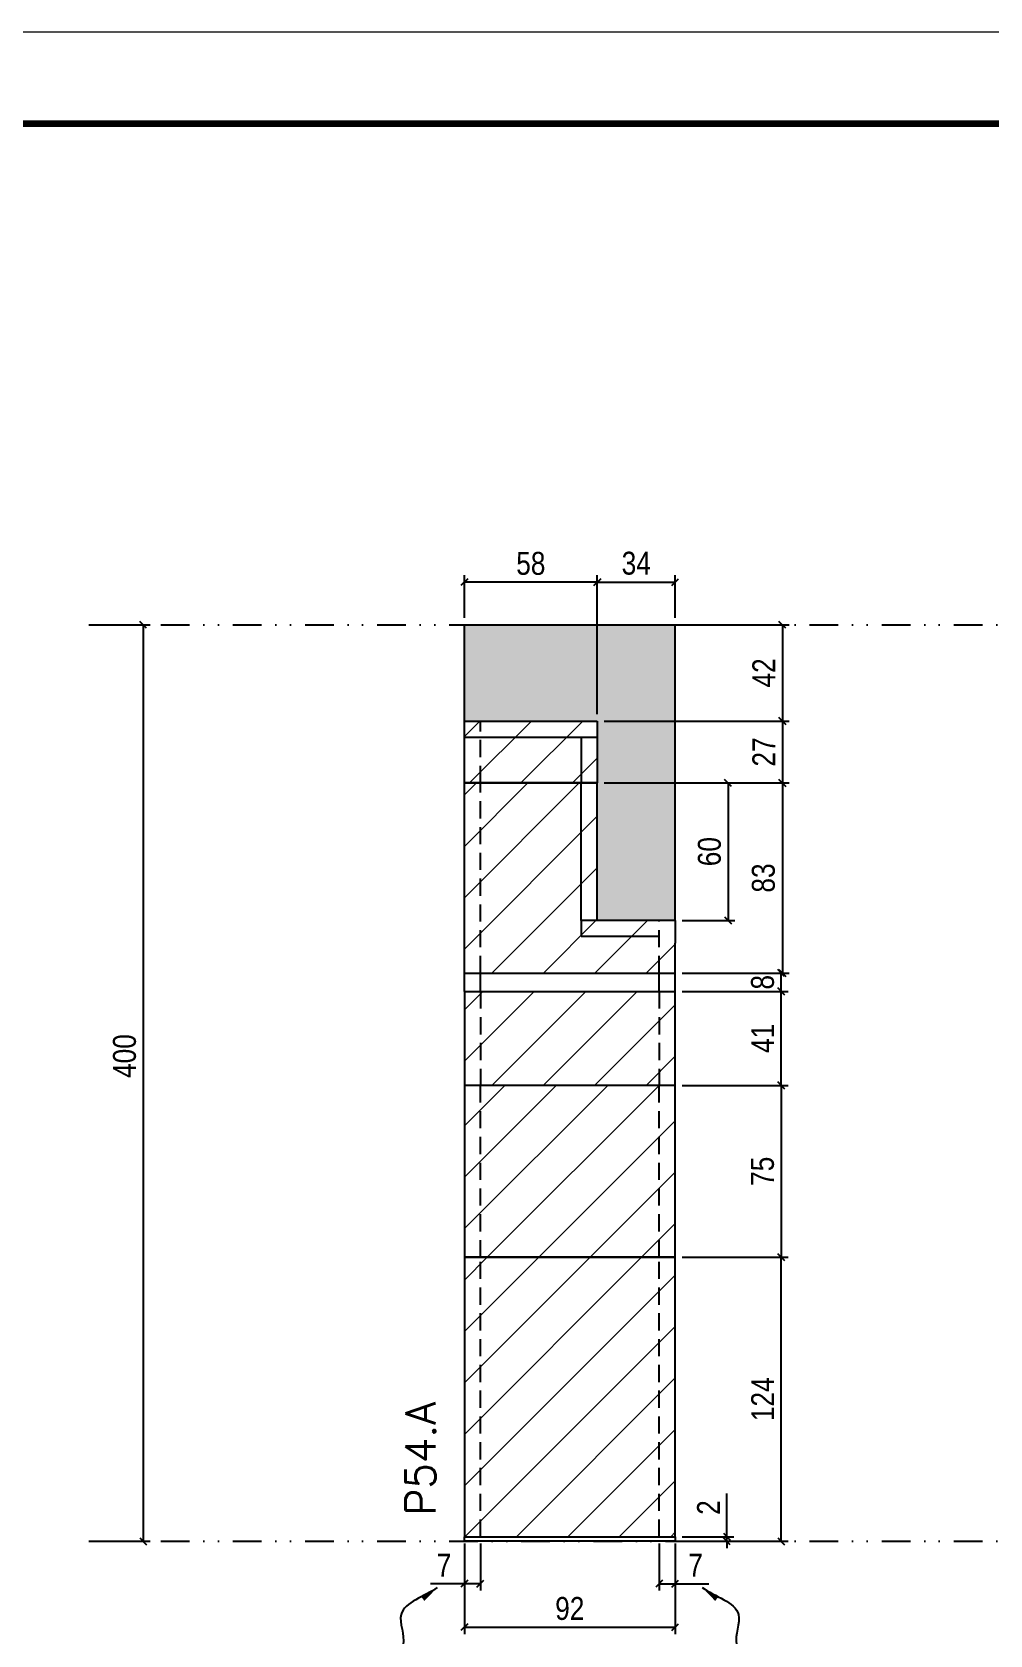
# Model space of a CAD drawing. Extents: x 28748 to 35002, y 14885 to 43501.
# Drawn here: x 33921 to 34339, y 33613 to 34312 of the extents above; entities that cross this region are included whole.
import ezdxf

# ---------------------------------------------------------------- set-up
doc = ezdxf.new("R2010")
doc.units = 0
for name, pattern in [('DASHED', [0.75, 0.5, -0.25]), ('DIVIDE2', [0.625, 0.25, -0.125, 0, -0.125, 0, -0.125]), ('HIDDEN', [0.375, 0.25, -0.125])]:
    doc.linetypes.add(name, pattern=pattern)
for name, color, linetype in [('COTA', 241, 'Continuous'), ('Nível', 160, 'Continuous'), ('Painéis', 200, 'Continuous'), ('SARR_2.2x7', 40, 'Continuous'), ('Sarrafo de Pressão', 42, 'HIDDEN')]:
    doc.layers.add(name, color=color, linetype=linetype)
for name, color, linetype, lineweight in [('Folhas', 255, 'Continuous', 9), ('Hachura', 251, 'Continuous', 9), ('SARRAFO DE PRESSAO', 251, 'DASHED', 9), ('Texto Seção', 7, 'Continuous', 15)]:
    doc.layers.add(name, color=color, linetype=linetype, lineweight=lineweight)
doc.styles.add('COTA TECNICA', font='techl___.ttf', dxfattribs={"height": 10})
doc.styles.add('COTA TECNICA-50', font='techl___.ttf', dxfattribs={"height": 10})
doc.styles.add('REGUA-120', font='ROMANS.shx', dxfattribs={"height": 15})
doc.styles.get("Standard").update_dxf_attribs({"font": 'arial.ttf'})
doc.dimstyles.new('COTA PAINEL-50', dxfattribs={"dimtxt": 10, "dimasz": 3, "dimexe": 3, "dimexo": 3, "dimgap": 3, "dimtad": 1, "dimdec": 1, "dimzin": 12, "dimdsep": 46, "dimtxsty": 'COTA TECNICA-50', "dimblk1": 'OBLIQUE', "dimblk2": 'OBLIQUE', "dimsah": 1, "dimcen": 0.9, "dimclrd": 4, "dimclre": 4, "dimclrt": 240, "dimadec": 1, "dimazin": 3, "dimtfac": 1, "dimtdec": 1, "dimtmove": 0, "dimatfit": 3, "dimfxl": 1, "dimtolj": 1, "dimtzin": 12, "dimarcsym": 0})
doc.dimstyles.new('PAINEL', dxfattribs={"dimtxt": 10, "dimasz": 3, "dimexe": 3, "dimexo": 3, "dimgap": 3, "dimtad": 1, "dimdec": 1, "dimzin": 12, "dimdsep": 46, "dimtxsty": 'COTA TECNICA', "dimblk1": 'OBLIQUE', "dimblk2": 'OBLIQUE', "dimsah": 1, "dimcen": 0.9, "dimclrd": 4, "dimclre": 4, "dimclrt": 240, "dimadec": 1, "dimazin": 3, "dimtfac": 1, "dimtdec": 1, "dimtmove": 0, "dimatfit": 3, "dimfxl": 1, "dimtolj": 1, "dimtzin": 12, "dimarcsym": 0})
doc.dimstyles.get("Standard").update_dxf_attribs({"dimtxt": 0.18, "dimasz": 0.18, "dimexe": 0.18, "dimexo": 0.0625, "dimgap": 0.09, "dimtad": 0, "dimtih": 1, "dimtoh": 1, "dimdec": 4, "dimzin": 0, "dimdsep": 46, "dimtxsty": 'Standard', "dimcen": 0.09, "dimadec": 0, "dimazin": 0, "dimtfac": 1, "dimtdec": 4, "dimtofl": 0, "dimtmove": 0, "dimatfit": 3, "dimfxl": 1, "dimtolj": 1, "dimtzin": 0, "dimarcsym": 0})
pattern_1 = [(45, (-97094.607, 8260.539), (-11.2253202, 11.2253202), [])]

# ---------------------------------------------------------------- blocks, each defined once
blk = doc.blocks.new('9999999999')
at = {"layer": 'Folhas'}
blk.add_lwpolyline([(98138.98, 34190.21), (99623.98, 34190.21), (99623.98, 35240.21), (98138.98, 35240.21)], close=True, dxfattribs=at)
at = {"layer": 'Folhas', "color": 30, "const_width": 3}
blk.add_lwpolyline([(98213.98, 34230.21), (99583.98, 34230.21), (99583.98, 35200.21), (98213.98, 35200.21)], close=True, dxfattribs=at)
blk = doc.blocks.new('_Oblique')
at = {"color": 0, "linetype": 'ByBlock', "lineweight": -2}
blk.add_line((-0.5, -0.5), (0.5, 0.5), dxfattribs=at)
blk = doc.blocks.new('*D1992')
at = {"layer": 'COTA', "color": 4, "linetype": 'ByBlock', "lineweight": -2, "transparency": 16777216}
for p, q in [((33949.05, 34053.43), (33972.77, 34053.43)), ((33969.77, 34053.43), (33969.77, 33653.43)), ((33949.05, 33653.43), (33972.77, 33653.43))]:
    blk.add_line(p, q, dxfattribs=at)
at = {"layer": 'Defpoints', "color": 0, "linetype": 'ByBlock', "transparency": 16777216}
for p in [(33946.05, 34053.43), (33946.05, 33653.43), (33969.77, 33653.43)]:
    blk.add_point(p, dxfattribs=at)
at = {"layer": 'COTA', "color": 4, "linetype": 'ByBlock', "lineweight": -2, "transparency": 16777216, "xscale": 3, "yscale": 3, "zscale": 3}
for p, rotation in [((33969.77, 34053.43), 90), ((33969.77, 33653.43), 270)]:
    blk.add_blockref('_Oblique', p, dxfattribs=dict(at, rotation=rotation))
at = {"layer": 'COTA', "color": 240, "linetype": 'ByBlock', "transparency": 16777216, "insert": (33961.66, 33865.21), "char_height": 10, "attachment_point": 5, "rotation": 90, "style": 'COTA TECNICA'}
blk.add_mtext('\\A1;400', dxfattribs=at)
blk = doc.blocks.new('*D1337')
at = {"layer": 'COTA', "color": 4, "lineweight": -2, "transparency": 16777216}
for p, q in [((34109.9, 33652.43), (34109.9, 33612.97)), ((34201.9, 33652.43), (34201.9, 33612.97)), ((34109.9, 33615.97), (34201.9, 33615.97))]:
    blk.add_line(p, q, dxfattribs=at)
at = {"layer": 'Defpoints', "color": 0, "transparency": 16777216}
for p in [(34109.9, 33655.43), (34201.9, 33655.43), (34201.9, 33615.97)]:
    blk.add_point(p, dxfattribs=at)
at = {"layer": 'COTA', "color": 4, "lineweight": -2, "transparency": 16777216, "xscale": 3, "yscale": 3, "zscale": 3, "rotation": 180}
blk.add_blockref('_Oblique', (34109.9, 33615.97), dxfattribs=at)
at = {"layer": 'COTA', "color": 4, "lineweight": -2, "transparency": 16777216, "xscale": 3, "yscale": 3, "zscale": 3}
blk.add_blockref('_Oblique', (34201.9, 33615.97), dxfattribs=at)
at = {"layer": 'COTA', "color": 240, "transparency": 16777216, "insert": (34155.9, 33624.06), "char_height": 10, "attachment_point": 5, "style": 'COTA TECNICA'}
blk.add_mtext('\\A1;92', dxfattribs=at)
blk = doc.blocks.new('*D1338')
at = {"layer": 'COTA', "color": 4, "lineweight": -2, "transparency": 16777216}
for p, q in [((34109.9, 33650.43), (34109.9, 33631.92)), ((34116.9, 33652.43), (34116.9, 33631.92)), ((34109.9, 33634.92), (34095.17, 33634.92)), ((34116.9, 33634.92), (34109.9, 33634.92))]:
    blk.add_line(p, q, dxfattribs=at)
at = {"layer": 'Defpoints', "color": 0, "transparency": 16777216}
for p in [(34109.9, 33653.43), (34116.9, 33655.43), (34109.9, 33634.92)]:
    blk.add_point(p, dxfattribs=at)
at = {"layer": 'COTA', "color": 4, "lineweight": -2, "transparency": 16777216, "xscale": 3, "yscale": 3, "zscale": 3, "rotation": 180}
blk.add_blockref('_Oblique', (34109.9, 33634.92), dxfattribs=at)
at = {"layer": 'COTA', "color": 4, "lineweight": -2, "transparency": 16777216, "xscale": 3, "yscale": 3, "zscale": 3}
blk.add_blockref('_Oblique', (34116.9, 33634.92), dxfattribs=at)
at = {"layer": 'COTA', "color": 240, "transparency": 16777216, "insert": (34101.04, 33642.99), "char_height": 10, "attachment_point": 5, "style": 'COTA TECNICA-50'}
blk.add_mtext('\\A1;7', dxfattribs=at)
blk = doc.blocks.new('*D1339')
at = {"layer": 'COTA', "color": 4, "lineweight": -2, "transparency": 16777216}
for p, q in [((34194.9, 33652.43), (34194.9, 33631.92)), ((34201.9, 33650.43), (34201.9, 33631.92)), ((34194.9, 33634.92), (34201.9, 33634.92)), ((34201.9, 33634.92), (34216.63, 33634.92))]:
    blk.add_line(p, q, dxfattribs=at)
at = {"layer": 'Defpoints', "color": 0, "transparency": 16777216}
for p in [(34194.9, 33655.43), (34201.9, 33653.43), (34201.9, 33634.92)]:
    blk.add_point(p, dxfattribs=at)
at = {"layer": 'COTA', "color": 4, "lineweight": -2, "transparency": 16777216, "xscale": 3, "yscale": 3, "zscale": 3, "rotation": 180}
blk.add_blockref('_Oblique', (34194.9, 33634.92), dxfattribs=at)
at = {"layer": 'COTA', "color": 4, "lineweight": -2, "transparency": 16777216, "xscale": 3, "yscale": 3, "zscale": 3}
blk.add_blockref('_Oblique', (34201.9, 33634.92), dxfattribs=at)
at = {"layer": 'COTA', "color": 240, "transparency": 16777216, "insert": (34210.77, 33642.99), "char_height": 10, "attachment_point": 5, "style": 'COTA TECNICA-50'}
blk.add_mtext('\\A1;7', dxfattribs=at)
blk = doc.blocks.new('*D1340')
at = {"layer": 'COTA', "color": 4, "lineweight": -2, "transparency": 16777216}
for p, q in [((34204.9, 33777.43), (34251.14, 33777.43)), ((34248.14, 33653.43), (34248.14, 33777.43)), ((34204.9, 33653.43), (34251.14, 33653.43))]:
    blk.add_line(p, q, dxfattribs=at)
at = {"layer": 'Defpoints', "color": 0, "transparency": 16777216}
for p in [(34201.9, 33777.43), (34248.14, 33777.43), (34201.9, 33653.43)]:
    blk.add_point(p, dxfattribs=at)
at = {"layer": 'COTA', "color": 4, "lineweight": -2, "transparency": 16777216, "xscale": 3, "yscale": 3, "zscale": 3}
for p, rotation in [((34248.14, 33777.43), 90), ((34248.14, 33653.43), 270)]:
    blk.add_blockref('_Oblique', p, dxfattribs=dict(at, rotation=rotation))
at = {"layer": 'COTA', "color": 240, "transparency": 16777216, "insert": (34240.07, 33715.43), "char_height": 10, "attachment_point": 5, "rotation": 90, "style": 'COTA TECNICA-50'}
blk.add_mtext('\\A1;124', dxfattribs=at)
blk = doc.blocks.new('*D1341')
at = {"layer": 'COTA', "color": 4, "lineweight": -2, "transparency": 16777216}
for p, q in [((34224.43, 33655.43), (34224.43, 33674.23)), ((34204.9, 33655.43), (34227.43, 33655.43)), ((34204.9, 33653.43), (34227.43, 33653.43)), ((34224.43, 33653.43), (34224.43, 33655.43)), ((34224.43, 33653.43), (34224.43, 33650.43))]:
    blk.add_line(p, q, dxfattribs=at)
at = {"layer": 'Defpoints', "color": 0, "transparency": 16777216}
for p in [(34201.9, 33655.43), (34201.9, 33653.43), (34224.43, 33653.43)]:
    blk.add_point(p, dxfattribs=at)
at = {"layer": 'COTA', "color": 4, "lineweight": -2, "transparency": 16777216, "xscale": 3, "yscale": 3, "zscale": 3}
for p, rotation in [((34224.43, 33655.43), 270), ((34224.43, 33653.43), 90)]:
    blk.add_blockref('_Oblique', p, dxfattribs=dict(at, rotation=rotation))
at = {"layer": 'COTA', "color": 240, "transparency": 16777216, "insert": (34216.43, 33668.17), "char_height": 10, "attachment_point": 5, "rotation": 90, "style": 'COTA TECNICA-50'}
blk.add_mtext('\\A1;2', dxfattribs=at)
blk = doc.blocks.new('*D1342')
at = {"layer": 'COTA', "color": 4, "linetype": 'ByBlock', "lineweight": -2, "transparency": 16777216}
for p, q in [((34204.9, 33852.43), (34251.14, 33852.43)), ((34248.14, 33852.43), (34248.14, 33777.43)), ((34204.9, 33777.43), (34251.14, 33777.43))]:
    blk.add_line(p, q, dxfattribs=at)
at = {"layer": 'Defpoints', "color": 0, "linetype": 'ByBlock', "transparency": 16777216}
for p in [(34201.9, 33852.43), (34201.9, 33777.43), (34248.14, 33777.43)]:
    blk.add_point(p, dxfattribs=at)
at = {"layer": 'COTA', "color": 4, "linetype": 'ByBlock', "lineweight": -2, "transparency": 16777216, "xscale": 3, "yscale": 3, "zscale": 3}
for p, rotation in [((34248.14, 33852.43), 90), ((34248.14, 33777.43), 270)]:
    blk.add_blockref('_Oblique', p, dxfattribs=dict(at, rotation=rotation))
at = {"layer": 'COTA', "color": 240, "linetype": 'ByBlock', "transparency": 16777216, "insert": (34240.03, 33814.93), "char_height": 10, "attachment_point": 5, "rotation": 90, "style": 'COTA TECNICA'}
blk.add_mtext('\\A1;75', dxfattribs=at)
blk = doc.blocks.new('*D1309')
at = {"layer": 'COTA', "color": 4, "lineweight": -2, "transparency": 16777216}
for p, q in [((34170.9, 33984.43), (34251.64, 33984.43)), ((34248.64, 33984.43), (34248.64, 33901.43)), ((34204.9, 33901.43), (34251.64, 33901.43))]:
    blk.add_line(p, q, dxfattribs=at)
at = {"layer": 'Defpoints', "color": 0, "transparency": 16777216}
for p in [(34167.9, 33984.43), (34201.9, 33901.43), (34248.64, 33901.43)]:
    blk.add_point(p, dxfattribs=at)
at = {"layer": 'COTA', "color": 4, "lineweight": -2, "transparency": 16777216, "xscale": 3, "yscale": 3, "zscale": 3}
for p, rotation in [((34248.64, 33984.43), 90), ((34248.64, 33901.43), 270)]:
    blk.add_blockref('_Oblique', p, dxfattribs=dict(at, rotation=rotation))
at = {"layer": 'COTA', "color": 240, "transparency": 16777216, "insert": (34240.4, 33942.93), "char_height": 10, "attachment_point": 5, "rotation": 90, "style": 'COTA TECNICA-50'}
blk.add_mtext('\\A1;83', dxfattribs=at)
blk = doc.blocks.new('*D2026')
at = {"layer": 'COTA', "color": 4, "lineweight": -2, "transparency": 16777216}
for p, q in [((34170.9, 34011.43), (34251.64, 34011.43)), ((34248.64, 34011.43), (34248.64, 33984.43)), ((34170.9, 33984.43), (34251.64, 33984.43))]:
    blk.add_line(p, q, dxfattribs=at)
at = {"layer": 'Defpoints', "color": 0, "transparency": 16777216}
for p in [(34167.9, 34011.43), (34167.9, 33984.43), (34248.64, 33984.43)]:
    blk.add_point(p, dxfattribs=at)
at = {"layer": 'COTA', "color": 4, "lineweight": -2, "transparency": 16777216, "xscale": 3, "yscale": 3, "zscale": 3}
for p, rotation in [((34248.64, 34011.43), 90), ((34248.64, 33984.43), 270)]:
    blk.add_blockref('_Oblique', p, dxfattribs=dict(at, rotation=rotation))
at = {"layer": 'COTA', "color": 240, "transparency": 16777216, "insert": (34240.57, 33997.93), "char_height": 10, "attachment_point": 5, "rotation": 90, "style": 'COTA TECNICA-50'}
blk.add_mtext('\\A1;27', dxfattribs=at)
blk = doc.blocks.new('*D2027')
at = {"layer": 'COTA', "color": 4, "lineweight": -2, "transparency": 16777216}
for p, q in [((34170.9, 33984.43), (34227.97, 33984.43)), ((34224.97, 33984.43), (34224.97, 33924.43)), ((34204.9, 33924.43), (34227.97, 33924.43))]:
    blk.add_line(p, q, dxfattribs=at)
at = {"layer": 'Defpoints', "color": 0, "transparency": 16777216}
for p in [(34167.9, 33984.43), (34201.9, 33924.43), (34224.97, 33924.43)]:
    blk.add_point(p, dxfattribs=at)
at = {"layer": 'COTA', "color": 4, "lineweight": -2, "transparency": 16777216, "xscale": 3, "yscale": 3, "zscale": 3}
for p, rotation in [((34224.97, 33984.43), 90), ((34224.97, 33924.43), 270)]:
    blk.add_blockref('_Oblique', p, dxfattribs=dict(at, rotation=rotation))
at = {"layer": 'COTA', "color": 240, "transparency": 16777216, "insert": (34216.86, 33954.43), "char_height": 10, "attachment_point": 5, "rotation": 90, "style": 'COTA TECNICA-50'}
blk.add_mtext('\\A1;60', dxfattribs=at)
blk = doc.blocks.new('*D1310')
at = {"layer": 'COTA', "color": 4, "lineweight": -2, "transparency": 16777216}
for p, q in [((34167.9, 34014.43), (34167.9, 34075.05)), ((34167.9, 34072.05), (34201.9, 34072.05)), ((34201.9, 34056.43), (34201.9, 34075.05))]:
    blk.add_line(p, q, dxfattribs=at)
at = {"layer": 'Defpoints', "color": 0, "transparency": 16777216}
for p in [(34201.9, 34072.05), (34201.9, 34053.43), (34167.9, 34011.43)]:
    blk.add_point(p, dxfattribs=at)
at = {"layer": 'COTA', "color": 4, "lineweight": -2, "transparency": 16777216, "xscale": 3, "yscale": 3, "zscale": 3, "rotation": 180}
blk.add_blockref('_Oblique', (34167.9, 34072.05), dxfattribs=at)
at = {"layer": 'COTA', "color": 4, "lineweight": -2, "transparency": 16777216, "xscale": 3, "yscale": 3, "zscale": 3}
blk.add_blockref('_Oblique', (34201.9, 34072.05), dxfattribs=at)
at = {"layer": 'COTA', "color": 240, "transparency": 16777216, "insert": (34184.9, 34080.27), "char_height": 10, "attachment_point": 5, "style": 'COTA TECNICA-50'}
blk.add_mtext('\\A1;34', dxfattribs=at)
blk = doc.blocks.new('*D2115')
at = {"layer": 'COTA', "color": 4, "lineweight": -2, "transparency": 16777216}
for p, q in [((34204.9, 34053.43), (34251.64, 34053.43)), ((34248.64, 34053.43), (34248.64, 34011.43)), ((34170.9, 34011.43), (34251.64, 34011.43))]:
    blk.add_line(p, q, dxfattribs=at)
at = {"layer": 'Defpoints', "color": 0, "transparency": 16777216}
for p in [(34201.9, 34053.43), (34167.9, 34011.43), (34248.64, 34011.43)]:
    blk.add_point(p, dxfattribs=at)
at = {"layer": 'COTA', "color": 4, "lineweight": -2, "transparency": 16777216, "xscale": 3, "yscale": 3, "zscale": 3}
for p, rotation in [((34248.64, 34053.43), 90), ((34248.64, 34011.43), 270)]:
    blk.add_blockref('_Oblique', p, dxfattribs=dict(at, rotation=rotation))
at = {"layer": 'COTA', "color": 240, "transparency": 16777216, "insert": (34240.57, 34032.43), "char_height": 10, "attachment_point": 5, "rotation": 90, "style": 'COTA TECNICA'}
blk.add_mtext('\\A1;42', dxfattribs=at)
blk = doc.blocks.new('*D2116')
at = {"layer": 'COTA', "color": 4, "lineweight": -2, "transparency": 16777216}
for p, q in [((34109.9, 34056.43), (34109.9, 34075.05)), ((34167.9, 34072.05), (34109.9, 34072.05)), ((34167.9, 34014.43), (34167.9, 34075.05))]:
    blk.add_line(p, q, dxfattribs=at)
at = {"layer": 'Defpoints', "color": 0, "transparency": 16777216}
for p in [(34109.9, 34072.05), (34109.9, 34053.43), (34167.9, 34011.43)]:
    blk.add_point(p, dxfattribs=at)
at = {"layer": 'COTA', "color": 4, "lineweight": -2, "transparency": 16777216, "xscale": 3, "yscale": 3, "zscale": 3, "rotation": 180}
blk.add_blockref('_Oblique', (34109.9, 34072.05), dxfattribs=at)
at = {"layer": 'COTA', "color": 4, "lineweight": -2, "transparency": 16777216, "xscale": 3, "yscale": 3, "zscale": 3}
blk.add_blockref('_Oblique', (34167.9, 34072.05), dxfattribs=at)
at = {"layer": 'COTA', "color": 240, "transparency": 16777216, "insert": (34138.9, 34080.18), "char_height": 10, "attachment_point": 5, "style": 'COTA TECNICA'}
blk.add_mtext('\\A1;58', dxfattribs=at)
blk = doc.blocks.new('*D2435')
at = {"layer": 'COTA', "color": 4, "lineweight": -2, "transparency": 16777216}
for p, q in [((34204.9, 33893.43), (34251.14, 33893.43)), ((34248.14, 33852.43), (34248.14, 33893.43)), ((34204.9, 33852.43), (34251.14, 33852.43))]:
    blk.add_line(p, q, dxfattribs=at)
at = {"layer": 'Defpoints', "color": 0, "transparency": 16777216}
for p in [(34201.9, 33893.43), (34248.14, 33893.43), (34201.9, 33852.43)]:
    blk.add_point(p, dxfattribs=at)
at = {"layer": 'COTA', "color": 4, "lineweight": -2, "transparency": 16777216, "xscale": 3, "yscale": 3, "zscale": 3}
for p, rotation in [((34248.14, 33893.43), 90), ((34248.14, 33852.43), 270)]:
    blk.add_blockref('_Oblique', p, dxfattribs=dict(at, rotation=rotation))
at = {"layer": 'COTA', "color": 240, "transparency": 16777216, "insert": (34240.07, 33872.93), "char_height": 10, "attachment_point": 5, "rotation": 90, "style": 'COTA TECNICA'}
blk.add_mtext('\\A1;41', dxfattribs=at)
blk = doc.blocks.new('*D2607')
at = {"layer": 'COTA', "color": 4, "lineweight": -2, "transparency": 16777216}
for p, q in [((34204.9, 33901.43), (34251.14, 33901.43)), ((34248.14, 33893.43), (34248.14, 33901.43)), ((34204.9, 33893.43), (34251.14, 33893.43))]:
    blk.add_line(p, q, dxfattribs=at)
at = {"layer": 'Defpoints', "color": 0, "transparency": 16777216}
for p in [(34201.9, 33901.43), (34248.14, 33901.43), (34201.9, 33893.43)]:
    blk.add_point(p, dxfattribs=at)
at = {"layer": 'COTA', "color": 4, "lineweight": -2, "transparency": 16777216, "xscale": 3, "yscale": 3, "zscale": 3}
for p, rotation in [((34248.14, 33901.43), 90), ((34248.14, 33893.43), 270)]:
    blk.add_blockref('_Oblique', p, dxfattribs=dict(at, rotation=rotation))
at = {"layer": 'COTA', "color": 240, "transparency": 16777216, "insert": (34240.04, 33897.43), "char_height": 10, "attachment_point": 5, "rotation": 90, "style": 'COTA TECNICA'}
blk.add_mtext('\\A1;8', dxfattribs=at)

msp = doc.modelspace()

# ---------------------------------------------------------------- hatches: boundary and pattern name
at = {"layer": 'COTA', "linetype": 'ByBlock'}
h = msp.add_hatch(dxfattribs=at)
h.set_pattern_fill('AR-CONC', color=256, scale=0.03)
h.set_pattern_definition([(50, (0, 49), (5.46554007, -0.47817257), [0.5715, -6.2865]), (355, (0, 49), (-1.05730264, 5.73170536), [0.4572, -5.0292175]), (100.451445, (0.4555, 48.96), (4.4082374, 5.25353256), [0.48570026, -5.34270734]), (46.1842, (0, 50.524), (8.1323712, -1.2612698), [0.85725, -9.42975]), (96.635558, (0.678, 50.419), (7.122124, 7.4227837), [0.7285507, -8.0140682]), (351.184151, (0, 50.524), (7.122124, 7.4227837), [0.685799, -7.543792]), (21, (0.762, 50.143), (4.54843174, -3.06795595), [0.5715, -6.2865]), (326, (0.762, 50.143), (1.85406085, 5.525639), [0.4572, -5.0292]), (71.451445, (1.141, 49.8873), (6.4024926, 2.45768307), [0.48570026, -5.3426981]), (37.5, (0, 49), (0.0926581, 2.53665117), [0, -4.96824, 0, -5.1054, 0, -5.04825]), (7.5, (0, 49), (2.00458988, 3.00541724), [0, -2.91084, 0, -4.85394, 0, -1.92405]), (327.5, (-1.6993, 49), (4.067717855, -0.17186232), [0, -1.905, 0, -5.9436, 0, -7.8867]), (317.5, (-2.4613, 49), (4.44387544, 0.76279473), [0, -2.4765, 0, -3.94716, 0, -5.6007])])
h.paths.add_polyline_path([(34109.9, 34053.43), (34109.9, 34011.43), (34167.9, 34011.43), (34167.9, 33984.43), (34167.9, 33924.43), (34201.9, 33924.43), (34201.9, 34053.43)])
at = {"layer": 'Hachura'}
h = msp.add_hatch(dxfattribs=at)
h.set_pattern_fill('ANSI31', color=256, scale=5)
h.set_pattern_definition([(45, (0, 7), (-11.22532, 11.22532), [])])
h.paths.add_polyline_path([(34167.9, 34011.43), (34109.9, 34011.43), (34109.9, 33984.43), (34167.9, 33984.43)], flags=17)
h = msp.add_hatch(dxfattribs=at)
h.set_pattern_fill('ANSI31', color=256, scale=5)
h.set_pattern_definition([(45, (0, 4), (-11.22532, 11.22532), [])])
h.paths.add_polyline_path([(34109.9, 33901.43), (34201.9, 33901.43), (34201.9, 33914.43), (34201.9, 33924.43), (34167.9, 33924.43), (34167.9, 33984.43), (34109.9, 33984.43), (34109.9, 33976.43)])
h = msp.add_hatch(dxfattribs=at)
h.set_pattern_fill('ANSI31', color=256, scale=5)
h.paths.add_polyline_path([(34201.9, 33893.43), (34109.9, 33893.43), (34109.9, 33852.43), (34201.9, 33852.43)])
at = {"layer": 'Hachura', "linetype": 'ByBlock'}
h = msp.add_hatch(dxfattribs=at)
h.set_pattern_fill('ANSI31', color=256, scale=5)
h.set_pattern_definition(pattern_1)
h.paths.add_polyline_path([(34109.9, 33852.43), (34109.9, 33777.43), (34201.9, 33777.43), (34201.9, 33852.43)])
h = msp.add_hatch(dxfattribs=at)
h.set_pattern_fill('ANSI31', color=256, scale=5)
h.set_pattern_definition(pattern_1)
h.paths.add_polyline_path([(34201.9, 33777.43), (34109.9, 33777.43), (34109.9, 33655.43), (34201.9, 33655.43)])

# ---------------------------------------------------------------- linework, layer by layer
at = {"layer": 'COTA', "linetype": 'ByBlock'}
for p, q in [((34109.9, 34053.43), (34201.9, 34053.43)), ((34109.9, 34011.43), (34109.9, 34053.43)), ((34201.9, 33924.43), (34201.9, 34053.43))]:
    msp.add_line(p, q, dxfattribs=at)
at = {"layer": 'Nível', "color": 4, "linetype": 'DIVIDE2', "ltscale": 50}
for p, q in [((33946.05, 34053.43), (34956.39, 34053.43)), ((33946.05, 33653.43), (34956.39, 33653.43))]:
    msp.add_line(p, q, dxfattribs=at)
at = {"layer": 'Painéis'}
for p, q in [((34109.9, 33984.43), (34109.9, 34011.43)), ((34109.9, 34011.43), (34167.9, 34011.43)), ((34167.9, 34011.43), (34167.9, 33984.43)), ((34167.9, 33984.43), (34109.9, 33984.43)), ((34109.9, 33976.43), (34109.9, 33984.43)), ((34109.9, 33984.43), (34167.9, 33984.43)), ((34167.9, 33924.43), (34167.9, 33984.43)), ((34109.9, 33901.43), (34109.9, 33976.43)), ((34201.9, 33924.43), (34167.9, 33924.43)), ((34201.9, 33924.43), (34201.9, 33914.43)), ((34201.9, 33901.43), (34201.9, 33914.43)), ((34109.9, 33893.43), (34109.9, 33901.43)), ((34201.9, 33893.43), (34201.9, 33901.43)), ((34109.9, 33893.43), (34109.9, 33852.43)), ((34109.9, 33893.43), (34201.9, 33893.43)), ((34201.9, 33852.43), (34201.9, 33893.43))]:
    msp.add_line(p, q, dxfattribs=at)
at = {"layer": 'Painéis', "linetype": 'ByBlock'}
msp.add_line((34109.9, 33901.43), (34201.9, 33901.43), dxfattribs=at)
at = {"layer": 'Painéis'}
for points in [[(34109.9, 33777.43), (34201.9, 33777.43), (34201.9, 33852.43), (34109.9, 33852.43)], [(34109.9, 33655.43), (34201.9, 33655.43), (34201.9, 33777.43), (34109.9, 33777.43)], [(34109.9, 33655.43), (34201.9, 33655.43), (34201.9, 33653.43), (34109.9, 33653.43)]]:
    msp.add_lwpolyline(points, close=True, dxfattribs=at)
at = {"layer": 'SARR_2.2x7'}
for p, q in [((34109.9, 34004.43), (34167.9, 34004.43)), ((34160.9, 34004.43), (34160.9, 33984.43)), ((34160.9, 33924.43), (34160.9, 33984.43)), ((34167.9, 33924.43), (34160.9, 33924.43)), ((34160.9, 33924.43), (34160.9, 33917.43)), ((34194.9, 33917.43), (34160.9, 33917.43))]:
    msp.add_line(p, q, dxfattribs=at)
at = {"layer": 'Sarrafo de Pressão', "ltscale": 30}
for p, q in [((34116.9, 33984.43), (34116.9, 34011.43)), ((34116.9, 33901.43), (34116.9, 33984.43)), ((34194.9, 33901.43), (34194.9, 33924.43)), ((34116.9, 33893.43), (34116.9, 33901.43)), ((34194.9, 33893.43), (34194.9, 33901.43)), ((34116.9, 33893.43), (34116.9, 33852.43)), ((34194.9, 33893.43), (34194.9, 33852.43)), ((34116.9, 33777.43), (34116.9, 33852.43)), ((34194.9, 33777.43), (34194.9, 33852.43)), ((34116.9, 33655.43), (34116.9, 33777.43)), ((34194.9, 33655.43), (34194.9, 33777.43))]:
    msp.add_line(p, q, dxfattribs=at)

# ---------------------------------------------------------------- block references
at = {"layer": 'SARRAFO DE PRESSAO', "color": 6, "linetype": 'ByBlock'}
msp.add_blockref('9999999999', (-64635.64, -928.06), dxfattribs=at)

# ---------------------------------------------------------------- texts
at = {"layer": 'Texto Seção', "insert": (34097.28, 33664.68), "char_height": 13, "width": 285.3299, "attachment_point": 7, "rotation": 90, "style": 'REGUA-120'}
msp.add_mtext('P54.A', dxfattribs=at)

# ---------------------------------------------------------------- dimensions: what is measured, and where the dimension line sits
at = {"layer": 'COTA'}
for base, p1, p2, dimstyle, picture, middle in [((34109.9, 34072.05), (34167.9, 34011.43), (34109.9, 34053.43), 'PAINEL', '*D2116', (34138.9, 34080.18)), ((34201.9, 34072.05), (34167.9, 34011.43), (34201.9, 34053.43), 'COTA PAINEL-50', '*D1310', (34184.9, 34080.27)), ((34201.9, 33634.92), (34194.9, 33655.43), (34201.9, 33653.43), 'COTA PAINEL-50', '*D1339', (34210.77, 33642.99))]:
    dim = msp.add_linear_dim(base=base, p1=p1, p2=p2, dimstyle=dimstyle, dxfattribs=at)
    dim.commit()
    dim.dimension.update_dxf_attribs({"geometry": picture, "text_midpoint": middle})
at = {"layer": 'COTA', "linetype": 'ByBlock'}
dim = msp.add_linear_dim(base=(33969.77, 33653.43), p1=(33946.05, 34053.43), p2=(33946.05, 33653.43), angle=90, dimstyle='PAINEL', dxfattribs=at)
dim.commit()
dim.dimension.update_dxf_attribs({"geometry": '*D1992', "text_midpoint": (33969.77, 33865.21), "dimtype": 160})
at = {"layer": 'COTA'}
for base, p1, p2, angle, dimstyle, picture, middle in [((34248.64, 34011.43), (34201.9, 34053.43), (34167.9, 34011.43), 90, 'PAINEL', '*D2115', (34240.57, 34032.43)), ((34248.64, 33984.43), (34167.9, 34011.43), (34167.9, 33984.43), 90, 'COTA PAINEL-50', '*D2026', (34240.57, 33997.93)), ((34224.97, 33924.43), (34167.9, 33984.43), (34201.9, 33924.43), 90, 'COTA PAINEL-50', '*D2027', (34216.86, 33954.43)), ((34248.14, 33893.43), (34201.9, 33852.43), (34201.9, 33893.43), 90, 'PAINEL', '*D2435', (34240.07, 33872.93)), ((34248.14, 33777.43), (34201.9, 33653.43), (34201.9, 33777.43), 90, 'COTA PAINEL-50', '*D1340', (34240.07, 33715.43)), ((34109.9, 33634.92), (34116.9, 33655.43), (34109.9, 33653.43), 180, 'COTA PAINEL-50', '*D1338', (34101.04, 33642.99))]:
    dim = msp.add_linear_dim(base=base, p1=p1, p2=p2, angle=angle, dimstyle=dimstyle, dxfattribs=at)
    dim.commit()
    dim.dimension.update_dxf_attribs({"geometry": picture, "text_midpoint": middle})
for base, p1, p2, dimstyle, picture, middle in [((34248.64, 33901.43), (34167.9, 33984.43), (34201.9, 33901.43), 'COTA PAINEL-50', '*D1309', (34248.64, 33942.93)), ((34248.14, 33901.43), (34201.9, 33893.43), (34201.9, 33901.43), 'PAINEL', '*D2607', (34248.14, 33897.43)), ((34224.43, 33653.43), (34201.9, 33655.43), (34201.9, 33653.43), 'COTA PAINEL-50', '*D1341', (34224.43, 33668.17))]:
    dim = msp.add_linear_dim(base=base, p1=p1, p2=p2, angle=90, dimstyle=dimstyle, dxfattribs=at)
    dim.commit()
    dim.dimension.update_dxf_attribs({"geometry": picture, "text_midpoint": middle, "dimtype": 160})
at = {"layer": 'COTA', "linetype": 'ByBlock'}
dim = msp.add_linear_dim(base=(34248.14, 33777.43), p1=(34201.9, 33852.43), p2=(34201.9, 33777.43), angle=90, dimstyle='PAINEL', dxfattribs=at)
dim.commit()
dim.dimension.update_dxf_attribs({"geometry": '*D1342', "text_midpoint": (34240.03, 33814.93)})
at = {"layer": 'COTA'}
dim = msp.add_linear_dim(base=(34201.9, 33615.97), p1=(34109.9, 33655.43), p2=(34201.9, 33655.43), dimstyle='PAINEL', override={"dimarcsym": 2}, dxfattribs=at)
dim.commit()
dim.dimension.update_dxf_attribs({"geometry": '*D1337', "text_midpoint": (34155.9, 33624.06)})

# ---------------------------------------------------------------- leaders
at = {"layer": 'COTA', "path_type": 1}
for points in [[(34098.07, 33633.25), (34082.29, 33621.41), (34083.21, 33608.4), (34077.66, 33598.62)], [(34213.73, 33633.25), (34229.51, 33621.41), (34228.59, 33608.4), (34234.14, 33598.62)]]:
    msp.add_leader(points, dimstyle='Standard', override={"dimasz": 8}, dxfattribs=at)

doc.saveas('drawing.dxf')
